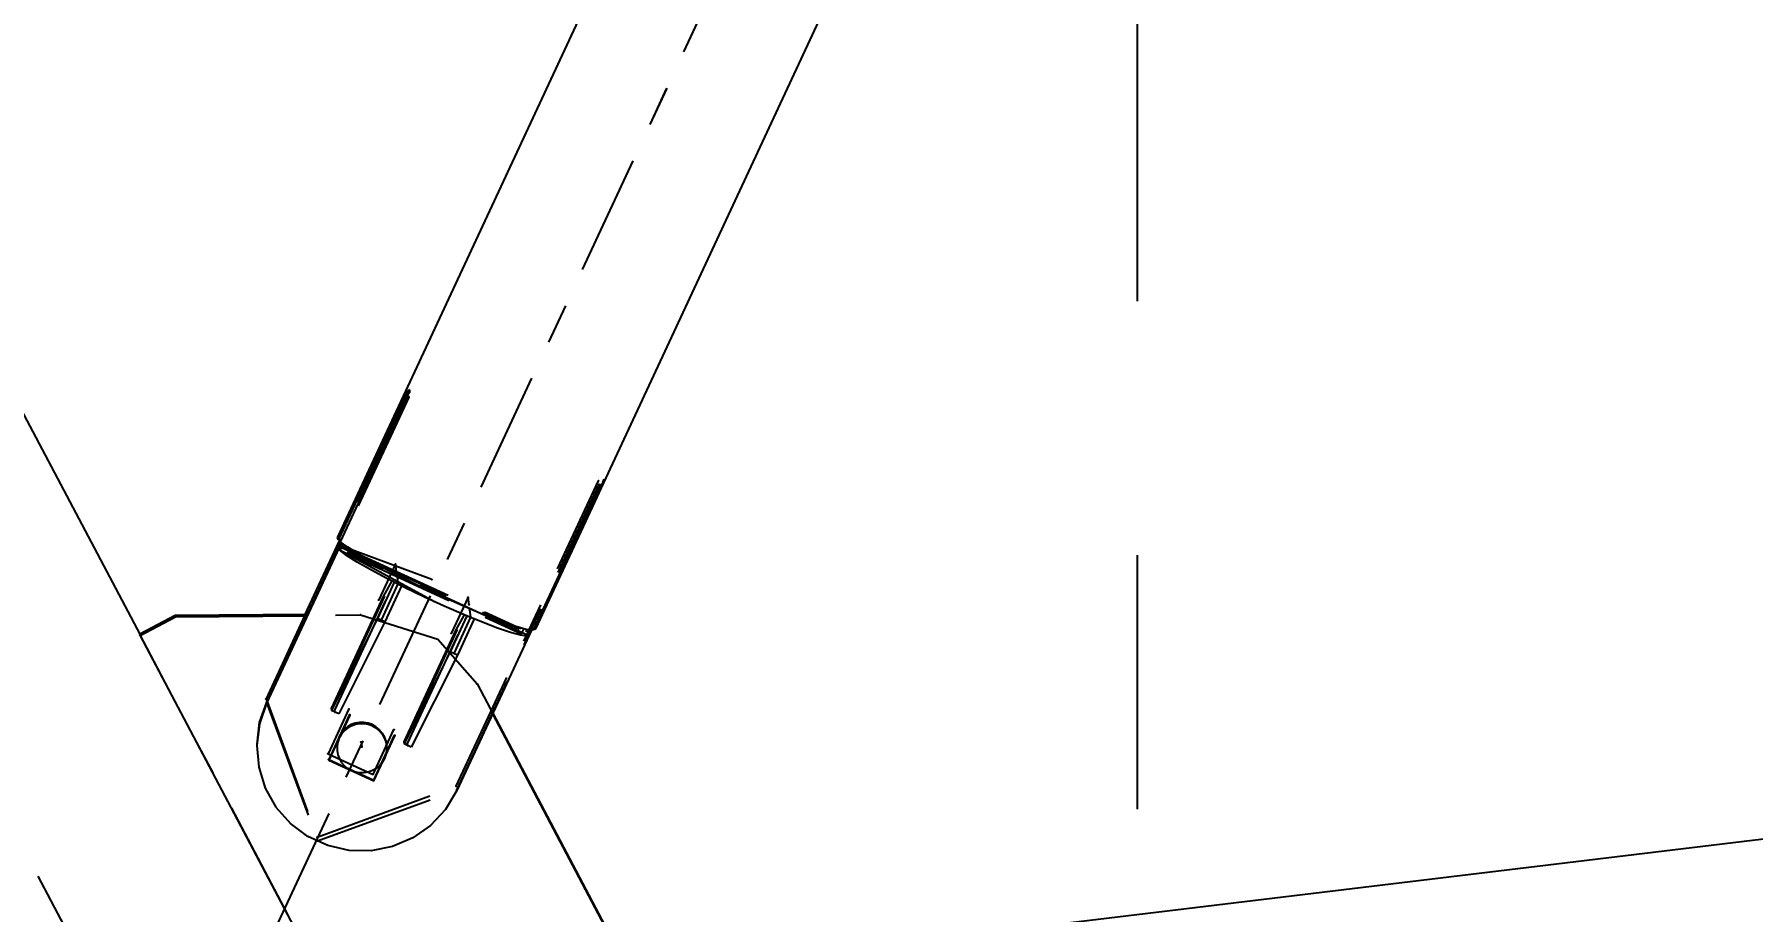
# Model space of a CAD drawing. Header units: millimetres. Extents: x 2368 to 8313, y 7493 to 11698.
# Drawn here: x 4311.02 to 4353.96, y 11247.85 to 11269.79 of the extents above; entities that cross this region are included whole.
import ezdxf

# ---------------------------------------------------------------- set-up
doc = ezdxf.new("R2010")
doc.units = ezdxf.units.MM
for name, pattern in [('CENTER', [50.8, 31.75, -6.35, 6.35, -6.35]), ('XKITLINE00', [0]), ('XKITLINE03', [6, 3, -1, 1, -1])]:
    doc.linetypes.add(name, pattern=pattern)
doc.styles.add('ROMANS', font='romans.shx')
doc.dimstyles.new('MD300', dxfattribs={"dimtxt": 2.5, "dimasz": 2.5, "dimexe": 1, "dimexo": 1, "dimgap": 0.5, "dimtad": 1, "dimdec": 1, "dimlfac": 50, "dimrnd": 0.5, "dimdsep": 46, "dimtxsty": 'ROMANS', "dimcen": 1, "dimclrd": 146, "dimclre": 146, "dimclrt": 30, "dimadec": 1, "dimazin": 2, "dimtfac": 1, "dimtdec": 1, "dimtmove": 0, "dimatfit": 1, "dimfxl": 1, "dimtolj": 1, "dimtzin": 0, "dimlwd": -1, "dimlwe": -1, "dimarcsym": 0})

# ---------------------------------------------------------------- blocks, each defined once
blk = doc.blocks.new('*D28')
at = {"color": 146, "transparency": 16777216}
for p, q in [((4264.129, 11249.201), (4264.129, 10991.038)), ((5216.588, 11054.98), (5216.588, 10991.038)), ((5214.088, 10992.038), (4266.629, 10992.038))]:
    blk.add_line(p, q, dxfattribs=at)
for points in [[(4266.629, 10992.455), (4266.629, 10991.621), (4264.129, 10992.038)], [(5214.088, 10992.455), (5214.088, 10991.621), (5216.588, 10992.038)]]:
    blk.add_solid(points, dxfattribs=at)
at = {"layer": 'Defpoints', "color": 0, "transparency": 16777216}
for p in [(4264.129, 11250.201), (5216.588, 11055.98), (4264.129, 10992.038)]:
    blk.add_point(p, dxfattribs=at)
at = {"color": 30, "transparency": 16777216, "insert": (4740.359, 10993.788), "char_height": 2.5, "attachment_point": 5, "style": 'ROMANS'}
blk.add_mtext('\\A1;47623', dxfattribs=at)
blk = doc.blocks.new('*D36')
at = {"color": 146, "transparency": 16777216}
for p, q in [((3888.588, 11276.272), (3888.588, 10979.265)), ((5216.588, 11054.98), (5216.588, 10979.265)), ((3891.088, 10980.265), (5214.088, 10980.265))]:
    blk.add_line(p, q, dxfattribs=at)
for points in [[(3891.088, 10980.681), (3891.088, 10979.848), (3888.588, 10980.265)], [(5214.088, 10980.681), (5214.088, 10979.848), (5216.588, 10980.265)]]:
    blk.add_solid(points, dxfattribs=at)
at = {"layer": 'Defpoints', "color": 0, "transparency": 16777216}
for p in [(3888.588, 11277.272), (5216.588, 11055.98), (5216.588, 10980.265)]:
    blk.add_point(p, dxfattribs=at)
at = {"color": 30, "transparency": 16777216, "insert": (4552.588, 10982.015), "char_height": 2.5, "attachment_point": 5, "style": 'ROMANS'}
blk.add_mtext('\\A1;66400', dxfattribs=at)
blk = doc.blocks.new('*D38')
at = {"color": 146, "transparency": 16777216}
for p, q in [((3888.584, 11276.27), (3888.584, 10968.162)), ((6544.588, 11276.271), (6544.588, 10968.162)), ((6542.088, 10969.162), (3891.084, 10969.162))]:
    blk.add_line(p, q, dxfattribs=at)
for points in [[(3891.084, 10969.579), (3891.084, 10968.745), (3888.584, 10969.162)], [(6542.088, 10969.579), (6542.088, 10968.745), (6544.588, 10969.162)]]:
    blk.add_solid(points, dxfattribs=at)
at = {"layer": 'Defpoints', "color": 0, "transparency": 16777216}
for p in [(3888.584, 11277.27), (6544.588, 11277.271), (3888.584, 10969.162)]:
    blk.add_point(p, dxfattribs=at)
at = {"color": 30, "transparency": 16777216, "insert": (5216.586, 10970.912), "char_height": 2.5, "attachment_point": 5, "style": 'ROMANS'}
blk.add_mtext('\\A1;132800', dxfattribs=at)

msp = doc.modelspace()

# ---------------------------------------------------------------- linework, layer by layer
at = {"color": 6, "linetype": 'CENTER'}
msp.add_line((4338.5882, 10907.5139), (4338.5882, 11495.735), dxfattribs=at)
at = {"color": 8, "linetype": 'XKITLINE03'}
for p, q in [((4314.5881, 11242.1507), (4396.5881, 11418.2997)), ((4314.5882, 11242.1507), (4396.5882, 11418.2997)), ((4232.5881, 11397.261), (4396.5881, 11087.0404)), ((4232.5882, 11397.261), (4396.5882, 11087.0404)), ((4320.3622, 11260.8121), (4316.8062, 11253.1733)), ((4320.3622, 11260.8121), (4316.8063, 11253.1733)), ((4320.3736, 11260.7179), (4316.8176, 11253.0791)), ((4320.3735, 11260.7179), (4316.8176, 11253.0791)), ((4321.5604, 11250.989), (4325.1164, 11258.6278)), ((4321.5604, 11250.989), (4325.1164, 11258.6278)), ((4321.5718, 11250.8948), (4325.1278, 11258.5336)), ((4321.5718, 11250.8948), (4325.1277, 11258.5336)), ((4318.5753, 11256.9852), (4318.5854, 11257.0083)), ((4318.5753, 11256.9852), (4318.5853, 11257.0083)), ((4318.5924, 11256.9497), (4318.5753, 11256.9852)), ((4318.5924, 11256.9497), (4318.5753, 11256.9852)), ((4318.5853, 11257.0083), (4323.3668, 11254.8114)), ((4318.5854, 11257.0083), (4323.3668, 11254.8114)), ((4323.3739, 11254.7528), (4318.5924, 11256.9497)), ((4323.3738, 11254.7528), (4318.5924, 11256.9497)), ((4320.9461, 11256.1579), (4318.6344, 11257.0193)), ((4318.6344, 11257.0193), (4323.3091, 11254.8716)), ((4320.9462, 11256.1579), (4318.6345, 11257.0193)), ((4318.6345, 11257.0193), (4323.3091, 11254.8716)), ((4321.0131, 11255.6032), (4318.6501, 11256.8895)), ((4318.6501, 11256.8895), (4323.3248, 11254.7418)), ((4321.013, 11255.6032), (4318.6501, 11256.8895)), ((4318.6501, 11256.8895), (4323.3248, 11254.7418)), ((4318.5095, 11253.0194), (4320.0647, 11256.3602)), ((4318.5096, 11253.0194), (4320.0648, 11256.3602)), ((4320.042, 11256.5486), (4319.6217, 11255.6457)), ((4320.042, 11256.5486), (4319.6217, 11255.6457)), ((4320.0648, 11256.3602), (4320.042, 11256.5486)), ((4320.0647, 11256.3602), (4320.042, 11256.5486)), ((4318.5247, 11252.8938), (4320.0799, 11256.2346)), ((4318.5247, 11252.8938), (4320.0799, 11256.2346)), ((4320.1027, 11256.0462), (4319.6823, 11255.1433)), ((4320.1026, 11256.0462), (4319.6823, 11255.1433)), ((4320.0799, 11256.2346), (4320.1027, 11256.0462)), ((4320.0799, 11256.2346), (4320.1026, 11256.0462)), ((4320.3241, 11252.1857), (4321.8793, 11255.5265)), ((4320.3241, 11252.1857), (4321.8793, 11255.5265)), ((4321.8566, 11255.7149), (4321.4362, 11254.812)), ((4321.8566, 11255.7149), (4321.4363, 11254.812)), ((4321.8793, 11255.5265), (4321.8566, 11255.7149)), ((4321.8793, 11255.5265), (4321.8566, 11255.7149)), ((4313.6582, 11254.7721), (4314.5402, 11255.2342)), ((4313.6582, 11254.7721), (4314.5402, 11255.2342)), ((4314.5402, 11255.2342), (4319.1638, 11255.2758)), ((4314.5402, 11255.2342), (4319.1638, 11255.2758)), ((4319.1638, 11255.2758), (4321.0964, 11254.6657)), ((4319.1638, 11255.2758), (4321.0964, 11254.6657)), ((4320.3392, 11252.0601), (4321.8944, 11255.4009)), ((4320.3393, 11252.0601), (4321.8945, 11255.4009)), ((4321.9172, 11255.2125), (4321.4968, 11254.3096)), ((4321.9172, 11255.2125), (4321.4969, 11254.3096)), ((4321.8944, 11255.4009), (4321.9172, 11255.2125)), ((4321.8945, 11255.4009), (4321.9172, 11255.2125)), ((4322.9596, 11237.1766), (4313.6582, 11254.7721)), ((4322.9595, 11237.1766), (4313.6582, 11254.7721)), ((4321.0964, 11254.6657), (4322.0807, 11253.5468)), ((4321.0964, 11254.6657), (4322.0806, 11253.5468)), ((4323.3839, 11254.7759), (4323.3738, 11254.7528)), ((4323.3839, 11254.7759), (4323.3739, 11254.7528)), ((4322.0806, 11253.5468), (4326.708, 11244.781)), ((4322.0807, 11253.5468), (4326.708, 11244.781)), ((4316.8062, 11253.1733), (4318.0821, 11249.7155)), ((4316.8063, 11253.1733), (4318.0821, 11249.7155)), ((4316.8176, 11253.0791), (4318.0935, 11249.6213)), ((4316.8176, 11253.0791), (4318.0934, 11249.6213)), ((4318.8785, 11252.9235), (4318.3573, 11251.8039)), ((4318.8785, 11252.9235), (4318.3573, 11251.8039)), ((4318.5032, 11253.0717), (4318.5096, 11253.0194)), ((4318.5032, 11253.0717), (4318.5095, 11253.0194)), ((4318.8957, 11252.7812), (4318.3745, 11251.6615)), ((4318.8957, 11252.7812), (4318.3745, 11251.6615)), ((4318.8977, 11252.7644), (4318.3765, 11251.6448)), ((4318.8977, 11252.7644), (4318.3765, 11251.6448)), ((4318.531, 11252.8414), (4318.5247, 11252.8938)), ((4318.531, 11252.8414), (4318.5247, 11252.8938)), ((4319.1814, 11252.0969), (4319.1966, 11251.9713)), ((4319.1815, 11252.0969), (4319.1966, 11251.9713)), ((4319.4823, 11251.287), (4320.0035, 11252.4066)), ((4319.4824, 11251.287), (4320.0036, 11252.4066)), ((4319.4995, 11251.1446), (4320.0208, 11252.2643)), ((4319.4995, 11251.1446), (4320.0207, 11252.2643)), ((4319.5015, 11251.1279), (4320.0227, 11252.2475)), ((4319.5016, 11251.1279), (4320.0228, 11252.2475)), ((4320.3178, 11252.238), (4320.3241, 11252.1857)), ((4320.3178, 11252.238), (4320.3241, 11252.1857)), ((4320.3455, 11252.0077), (4320.3392, 11252.0601)), ((4320.3456, 11252.0077), (4320.3393, 11252.0601)), ((4318.3573, 11251.8039), (4319.4824, 11251.287)), ((4318.3573, 11251.8039), (4319.4823, 11251.287)), ((4318.3745, 11251.6615), (4319.4995, 11251.1446)), ((4318.3745, 11251.6615), (4319.4995, 11251.1446)), ((4318.3765, 11251.6448), (4319.5016, 11251.1279)), ((4318.3765, 11251.6448), (4319.5015, 11251.1279)), ((4318.0821, 11249.7155), (4321.5604, 11250.989)), ((4318.0821, 11249.7155), (4321.5604, 11250.989)), ((4318.0934, 11249.6213), (4321.5718, 11250.8948)), ((4318.0935, 11249.6213), (4321.5718, 11250.8948))]:
    msp.add_line(p, q, dxfattribs=at)
at = {"color": 8, "linetype": 'XKITLINE00'}
for p, q in [((4382.8729, 11395.2958), (4318.5868, 11257.1991)), ((4387.8266, 11393.0198), (4323.5406, 11254.9231)), ((4251.5161, 11372.3187), (4313.6584, 11254.7711)), ((4464.273, 11262.9458), (4327.9272, 11246.4946)), ((4320.3003, 11260.7684), (4318.619, 11257.1567)), ((4320.342, 11260.7156), (4318.6607, 11257.1039)), ((4320.3233, 11260.8146), (4320.3003, 11260.7684)), ((4320.3503, 11260.7454), (4320.3003, 11260.7684)), ((4320.346, 11260.8537), (4320.3233, 11260.8146)), ((4320.3703, 11260.793), (4320.3233, 11260.8146)), ((4320.36, 11260.7662), (4320.342, 11260.7156)), ((4320.3661, 11260.882), (4320.346, 11260.8537)), ((4320.3817, 11260.8966), (4320.3661, 11260.882)), ((4320.3891, 11260.8516), (4320.3776, 11260.812)), ((4320.3913, 11260.8961), (4320.3817, 11260.8966)), ((4320.3938, 11260.8806), (4320.3891, 11260.8516)), ((4320.3913, 11260.8961), (4320.3938, 11260.8806)), ((4325.1636, 11258.5003), (4323.4823, 11254.8886)), ((4325.1968, 11258.5187), (4323.5155, 11254.907)), ((4325.1895, 11258.5472), (4325.1636, 11258.5003)), ((4325.1968, 11258.5187), (4325.1799, 11258.5265)), ((4325.2181, 11258.5656), (4325.1968, 11258.5187)), ((4325.2181, 11258.5656), (4325.2023, 11258.5729)), ((4325.2304, 11258.6273), (4325.2113, 11258.5912)), ((4325.2359, 11258.607), (4325.2181, 11258.5656)), ((4325.2448, 11258.6518), (4325.2304, 11258.6273)), ((4325.2483, 11258.6388), (4325.2359, 11258.607)), ((4325.253, 11258.6624), (4325.2448, 11258.6518)), ((4325.2542, 11258.6579), (4325.2483, 11258.6388)), ((4325.253, 11258.6624), (4325.2542, 11258.6579)), ((4318.5868, 11257.1991), (4318.619, 11257.1567)), ((4318.6765, 11257.0919), (4316.8157, 11253.0948)), ((4318.6901, 11257.0816), (4316.8195, 11253.0634)), ((4318.5767, 11256.9963), (4317.7798, 11255.2843)), ((4318.577, 11256.9983), (4318.5753, 11256.9852)), ((4318.5753, 11256.9852), (4318.5805, 11256.969)), ((4318.6451, 11257.1447), (4318.577, 11256.9983)), ((4318.6593, 11257.1382), (4318.5805, 11256.969)), ((4318.5805, 11256.969), (4318.5924, 11256.9497)), ((4318.6633, 11257.1019), (4318.5924, 11256.9497)), ((4318.6061, 11256.9434), (4318.5924, 11256.9497)), ((4318.6736, 11257.1316), (4318.619, 11257.1567)), ((4318.7266, 11257.0539), (4318.6501, 11256.8895)), ((4318.8203, 11256.7607), (4318.6501, 11256.8895)), ((4318.8471, 11256.9625), (4318.6607, 11257.1039)), ((4318.899, 11256.9298), (4318.8203, 11256.7607)), ((4319.1487, 11256.7727), (4318.8471, 11256.9625)), ((4319.5463, 11256.5473), (4319.1487, 11256.7727)), ((4319.0813, 11256.5949), (4318.8203, 11256.7607)), ((4319.422, 11256.399), (4319.0813, 11256.5949)), ((4319.8282, 11256.1814), (4319.422, 11256.399)), ((4320.0201, 11256.2974), (4319.5463, 11256.5473)), ((4320.0119, 11256.0879), (4319.5916, 11255.1849)), ((4319.9468, 11256.1213), (4319.737, 11255.7345)), ((4320.1903, 11255.9979), (4319.7731, 11255.1016)), ((4320.2827, 11255.9511), (4319.8282, 11256.1814)), ((4320.0119, 11256.0883), (4320.0119, 11256.0879)), ((4320.0202, 11256.0841), (4320.0119, 11256.0879)), ((4320.5462, 11256.0358), (4320.0201, 11256.2974)), ((4320.7665, 11255.7178), (4320.2827, 11255.9511)), ((4321.0982, 11255.7754), (4320.5462, 11256.0358)), ((4319.737, 11255.7345), (4318.434, 11252.9355)), ((4321.2593, 11255.4914), (4320.7665, 11255.7178)), ((4321.6485, 11255.5293), (4321.0982, 11255.7754)), ((4321.7404, 11255.2814), (4321.2593, 11255.4914)), ((4322.1694, 11255.3099), (4321.6485, 11255.5293)), ((4314.5377, 11255.2551), (4313.6557, 11254.7931)), ((4314.5427, 11255.2132), (4313.6608, 11254.7512)), ((4317.8352, 11255.2848), (4314.5377, 11255.2551)), ((4314.5377, 11255.2551), (4314.5427, 11255.2132)), ((4317.8156, 11255.2427), (4314.5427, 11255.2132)), ((4319.5916, 11255.1849), (4318.4403, 11252.8831)), ((4319.7731, 11255.1016), (4318.6218, 11252.7997)), ((4319.7731, 11255.1016), (4319.5916, 11255.1849)), ((4321.8233, 11255.2472), (4321.4062, 11254.3512)), ((4321.7548, 11255.2754), (4321.5516, 11254.9008)), ((4322.008, 11255.1708), (4321.5876, 11254.2679)), ((4321.9997, 11255.1746), (4321.7404, 11255.2814)), ((4322.008, 11255.1708), (4321.9997, 11255.1746)), ((4322.0079, 11255.1712), (4322.008, 11255.1708)), ((4322.1894, 11255.0965), (4322.0081, 11255.1711)), ((4322.635, 11255.1282), (4322.1694, 11255.3099)), ((4322.5877, 11254.9445), (4322.1894, 11255.0965)), ((4323.0217, 11254.9932), (4322.635, 11255.1282)), ((4313.6557, 11254.7931), (4313.6608, 11254.7512)), ((4313.6608, 11254.7512), (4322.9621, 11237.1557)), ((4321.5516, 11254.9008), (4320.2486, 11252.1018)), ((4323.4427, 11254.894), (4321.5737, 11250.8791)), ((4322.9183, 11254.8319), (4322.5877, 11254.9445)), ((4323.1675, 11254.7634), (4322.9183, 11254.8319)), ((4323.3103, 11254.9119), (4323.0217, 11254.9932)), ((4323.2452, 11254.9302), (4323.1675, 11254.7634)), ((4323.3248, 11254.7418), (4323.1675, 11254.7634)), ((4323.4823, 11254.8886), (4323.3103, 11254.9119)), ((4323.3984, 11254.8999), (4323.3248, 11254.7418)), ((4323.5155, 11254.907), (4323.4952, 11254.9163)), ((4323.5406, 11254.9231), (4323.5155, 11254.907)), ((4321.4062, 11254.3512), (4320.2549, 11252.0494)), ((4321.5876, 11254.2679), (4320.4363, 11251.966)), ((4321.5876, 11254.2679), (4321.4062, 11254.3512)), ((4316.8157, 11253.0948), (4316.6387, 11252.5791)), ((4316.8195, 11253.0634), (4316.6425, 11252.5477)), ((4316.8157, 11253.0948), (4316.8195, 11253.0634)), ((4318.434, 11252.9355), (4318.4403, 11252.8831)), ((4316.6387, 11252.5791), (4316.5733, 11252.0382)), ((4316.6425, 11252.5477), (4316.5771, 11252.0068)), ((4316.6387, 11252.5791), (4316.6425, 11252.5477)), ((4318.6218, 11252.7997), (4318.4403, 11252.8831)), ((4318.8398, 11252.475), (4318.7572, 11252.4056)), ((4318.9332, 11252.5291), (4318.8398, 11252.475)), ((4318.9352, 11252.5124), (4318.8418, 11252.4583)), ((4318.9352, 11252.5124), (4318.8418, 11252.4583)), ((4318.9373, 11252.4956), (4318.8438, 11252.4415)), ((4319.0347, 11252.5662), (4318.9332, 11252.5291)), ((4319.0367, 11252.5495), (4318.9352, 11252.5124)), ((4319.0367, 11252.5495), (4318.9352, 11252.5124)), ((4319.0387, 11252.5328), (4318.9373, 11252.4956)), ((4319.1411, 11252.5853), (4319.0347, 11252.5662)), ((4319.1431, 11252.5686), (4319.0367, 11252.5495)), ((4319.1431, 11252.5686), (4319.0367, 11252.5495)), ((4319.1451, 11252.5518), (4319.0387, 11252.5328)), ((4319.2491, 11252.5857), (4319.1411, 11252.5853)), ((4319.2511, 11252.569), (4319.1431, 11252.5686)), ((4319.2511, 11252.569), (4319.1431, 11252.5686)), ((4319.2532, 11252.5522), (4319.1451, 11252.5518)), ((4319.3556, 11252.5675), (4319.2491, 11252.5857)), ((4319.3576, 11252.5507), (4319.2511, 11252.569)), ((4319.3576, 11252.5507), (4319.2511, 11252.569)), ((4319.3596, 11252.534), (4319.2532, 11252.5522)), ((4319.4572, 11252.5311), (4319.3556, 11252.5675)), ((4319.4592, 11252.5143), (4319.3576, 11252.5507)), ((4319.4592, 11252.5143), (4319.3576, 11252.5507)), ((4319.4613, 11252.4976), (4319.3596, 11252.534)), ((4319.4572, 11252.5311), (4319.4592, 11252.5143)), ((4319.5509, 11252.4777), (4319.4572, 11252.5311)), ((4319.553, 11252.461), (4319.4592, 11252.5143)), ((4319.553, 11252.461), (4319.4592, 11252.5143)), ((4319.4592, 11252.5143), (4319.4613, 11252.4976)), ((4319.555, 11252.4442), (4319.4613, 11252.4976)), ((4319.6339, 11252.4089), (4319.5509, 11252.4777)), ((4322.4672, 11252.7984), (4325.993, 11246.1192)), ((4322.4752, 11252.8156), (4326.0091, 11246.1211)), ((4318.5974, 11252.1286), (4318.5789, 11252.0227)), ((4318.5994, 11252.1118), (4318.5809, 11252.0059)), ((4318.5994, 11252.1118), (4318.5809, 11252.0059)), ((4318.6014, 11252.0951), (4318.5829, 11251.9892)), ((4318.6341, 11252.2297), (4318.5974, 11252.1286)), ((4318.6361, 11252.213), (4318.5994, 11252.1118)), ((4318.6361, 11252.213), (4318.5994, 11252.1118)), ((4318.6381, 11252.1962), (4318.6014, 11252.0951)), ((4318.6879, 11252.323), (4318.6341, 11252.2297)), ((4318.6341, 11252.2297), (4318.6361, 11252.213)), ((4318.6899, 11252.3063), (4318.6361, 11252.213)), ((4318.6899, 11252.3063), (4318.6361, 11252.213)), ((4318.6361, 11252.213), (4318.6381, 11252.1962)), ((4318.6919, 11252.2895), (4318.6381, 11252.1962)), ((4318.7572, 11252.4056), (4318.6879, 11252.323)), ((4318.7592, 11252.3889), (4318.6899, 11252.3063)), ((4318.7592, 11252.3889), (4318.6899, 11252.3063)), ((4318.7612, 11252.3721), (4318.6919, 11252.2895)), ((4318.8418, 11252.4583), (4318.7592, 11252.3889)), ((4318.8418, 11252.4583), (4318.7592, 11252.3889)), ((4318.8438, 11252.4415), (4318.7612, 11252.3721)), ((4319.6359, 11252.3922), (4319.553, 11252.461)), ((4319.6359, 11252.3922), (4319.553, 11252.461)), ((4319.6379, 11252.3754), (4319.555, 11252.4442)), ((4319.6339, 11252.4089), (4319.7036, 11252.3269)), ((4319.6359, 11252.3922), (4319.7056, 11252.3101)), ((4319.6359, 11252.3922), (4319.7056, 11252.3101)), ((4319.6379, 11252.3754), (4319.7076, 11252.2934)), ((4319.7036, 11252.3269), (4319.7578, 11252.234)), ((4319.7056, 11252.3101), (4319.7599, 11252.2172)), ((4319.7056, 11252.3101), (4319.7599, 11252.2172)), ((4319.7076, 11252.2934), (4319.7619, 11252.2005)), ((4319.7578, 11252.234), (4319.795, 11252.1331)), ((4319.7599, 11252.2172), (4319.7971, 11252.1164)), ((4319.7599, 11252.2172), (4319.7971, 11252.1164)), ((4319.7619, 11252.2005), (4319.7991, 11252.0996)), ((4319.7991, 11252.0996), (4319.8181, 11251.9939)), ((4320.2486, 11252.1018), (4320.2549, 11252.0494)), ((4320.4363, 11251.966), (4320.2549, 11252.0494)), ((4316.5771, 11252.0068), (4316.6262, 11251.4643)), ((4318.5829, 11251.9892), (4318.5832, 11251.8817)), ((4318.5832, 11251.8817), (4318.6022, 11251.7759)), ((4318.6022, 11251.7759), (4318.6395, 11251.6751)), ((4318.6395, 11251.6751), (4318.6937, 11251.5822)), ((4319.7632, 11251.6793), (4319.7094, 11251.5861)), ((4319.7999, 11251.7805), (4319.7632, 11251.6793)), ((4319.8184, 11251.8864), (4319.7999, 11251.7805)), ((4319.8181, 11251.9939), (4319.8184, 11251.8864)), ((4316.6262, 11251.4643), (4316.7876, 11250.944)), ((4318.6937, 11251.5822), (4318.7634, 11251.5001)), ((4318.8463, 11251.4314), (4318.7634, 11251.5001)), ((4318.9401, 11251.378), (4318.8463, 11251.4314)), ((4319.0417, 11251.3416), (4318.9401, 11251.378)), ((4319.1482, 11251.3233), (4319.0417, 11251.3416)), ((4319.2562, 11251.3237), (4319.1482, 11251.3233)), ((4319.3626, 11251.3428), (4319.2562, 11251.3237)), ((4319.4641, 11251.38), (4319.3626, 11251.3428)), ((4319.5575, 11251.4341), (4319.4641, 11251.38)), ((4319.6401, 11251.5035), (4319.5575, 11251.4341)), ((4319.7094, 11251.5861), (4319.6401, 11251.5035)), ((4316.7876, 11250.944), (4317.0544, 11250.4686)), ((4321.5737, 11250.8791), (4321.2928, 11250.4111)), ((4317.0544, 11250.4686), (4317.4147, 11250.0589)), ((4321.2928, 11250.4111), (4320.9203, 11250.0113)), ((4317.8529, 11249.7327), (4317.4147, 11250.0589)), ((4320.9203, 11250.0113), (4320.4724, 11249.6972)), ((4318.3499, 11249.5044), (4317.8529, 11249.7327)), ((4318.8838, 11249.3839), (4318.3499, 11249.5044)), ((4319.9688, 11249.4825), (4319.4314, 11249.3765)), ((4320.4724, 11249.6972), (4319.9688, 11249.4825)), ((4319.4314, 11249.3765), (4318.8838, 11249.3839))]:
    msp.add_line(p, q, dxfattribs=at)
for centre in [(4320.3622, 11260.8121), (4320.3622, 11260.8121), (4320.3735, 11260.7179), (4320.3736, 11260.7179), (4325.1164, 11258.6278), (4325.1164, 11258.6278), (4325.1277, 11258.5336), (4325.1278, 11258.5336), (4318.5753, 11256.9852), (4318.5753, 11256.9852), (4318.5753, 11256.9852), (4318.5753, 11256.9852), (4318.5853, 11257.0083), (4318.5853, 11257.0083), (4318.5854, 11257.0083), (4318.5854, 11257.0083), (4318.5924, 11256.9497), (4318.5924, 11256.9497), (4318.5924, 11256.9497), (4318.5924, 11256.9497), (4318.6344, 11257.0193), (4318.6344, 11257.0193), (4318.6345, 11257.0193), (4318.6345, 11257.0193), (4318.6501, 11256.8895), (4318.6501, 11256.8895), (4318.6501, 11256.8895), (4318.6501, 11256.8895), (4320.042, 11256.5486), (4320.042, 11256.5486), (4320.042, 11256.5486), (4320.042, 11256.5486), (4320.0647, 11256.3602), (4320.0647, 11256.3602), (4320.0648, 11256.3602), (4320.0648, 11256.3602), (4320.0799, 11256.2346), (4320.0799, 11256.2346), (4320.0799, 11256.2346), (4320.0799, 11256.2346), (4320.1026, 11256.0462), (4320.1026, 11256.0462), (4320.1027, 11256.0462), (4320.1027, 11256.0462), (4320.9461, 11256.1579), (4320.9462, 11256.1579), (4319.6217, 11255.6457), (4319.6217, 11255.6457), (4321.013, 11255.6032), (4321.0131, 11255.6032), (4321.8566, 11255.7149), (4321.8566, 11255.7149), (4321.8566, 11255.7149), (4321.8566, 11255.7149), (4321.8793, 11255.5265), (4321.8793, 11255.5265), (4321.8793, 11255.5265), (4321.8793, 11255.5265), (4314.5402, 11255.2342), (4314.5402, 11255.2342), (4314.5402, 11255.2342), (4314.5402, 11255.2342), (4319.1638, 11255.2758), (4319.1638, 11255.2758), (4319.1638, 11255.2758), (4319.1638, 11255.2758), (4319.6823, 11255.1433), (4319.6823, 11255.1433), (4321.8944, 11255.4009), (4321.8944, 11255.4009), (4321.8945, 11255.4009), (4321.8945, 11255.4009), (4321.9172, 11255.2125), (4321.9172, 11255.2125), (4321.9172, 11255.2125), (4321.9172, 11255.2125), (4313.6582, 11254.7721), (4313.6582, 11254.7721), (4313.6582, 11254.7721), (4313.6582, 11254.7721), (4321.0964, 11254.6657), (4321.0964, 11254.6657), (4321.0964, 11254.6657), (4321.0964, 11254.6657), (4321.4362, 11254.812), (4321.4363, 11254.812), (4323.3091, 11254.8716), (4323.3091, 11254.8716), (4323.3248, 11254.7418), (4323.3248, 11254.7418), (4323.3668, 11254.8114), (4323.3668, 11254.8114), (4323.3738, 11254.7528), (4323.3738, 11254.7528), (4323.3739, 11254.7528), (4323.3739, 11254.7528), (4323.3839, 11254.7759), (4323.3839, 11254.7759), (4321.4968, 11254.3096), (4321.4969, 11254.3096), (4322.0806, 11253.5468), (4322.0806, 11253.5468), (4322.0807, 11253.5468), (4322.0807, 11253.5468), (4316.8062, 11253.1733), (4316.8062, 11253.1733), (4316.8063, 11253.1733), (4316.8063, 11253.1733), (4316.8176, 11253.0791), (4316.8176, 11253.0791), (4316.8176, 11253.0791), (4316.8176, 11253.0791), (4318.5032, 11253.0717), (4318.5032, 11253.0717), (4318.5095, 11253.0194), (4318.5095, 11253.0194), (4318.5096, 11253.0194), (4318.5096, 11253.0194), (4318.8785, 11252.9235), (4318.8785, 11252.9235), (4318.5247, 11252.8938), (4318.5247, 11252.8938), (4318.5247, 11252.8938), (4318.5247, 11252.8938), (4318.531, 11252.8414), (4318.531, 11252.8414), (4318.8957, 11252.7812), (4318.8957, 11252.7812), (4318.8977, 11252.7644), (4318.8977, 11252.7644), (4319.1814, 11252.0969), (4319.1815, 11252.0969), (4320.0035, 11252.4066), (4320.0036, 11252.4066), (4320.0207, 11252.2643), (4320.0208, 11252.2643), (4320.0227, 11252.2475), (4320.0228, 11252.2475), (4320.3178, 11252.238), (4320.3178, 11252.238), (4320.3241, 11252.1857), (4320.3241, 11252.1857), (4320.3241, 11252.1857), (4320.3241, 11252.1857), (4320.3392, 11252.0601), (4320.3392, 11252.0601), (4320.3393, 11252.0601), (4320.3393, 11252.0601), (4318.3573, 11251.8039), (4318.3573, 11251.8039), (4318.3573, 11251.8039), (4318.3573, 11251.8039), (4318.3745, 11251.6615), (4318.3745, 11251.6615), (4318.3745, 11251.6615), (4318.3745, 11251.6615), (4318.3765, 11251.6448), (4318.3765, 11251.6448), (4318.3765, 11251.6448), (4318.3765, 11251.6448), (4319.1966, 11251.9713), (4319.1966, 11251.9713), (4320.3455, 11252.0077), (4320.3456, 11252.0077), (4319.4823, 11251.287), (4319.4823, 11251.287), (4319.4824, 11251.287), (4319.4824, 11251.287), (4319.4995, 11251.1446), (4319.4995, 11251.1446), (4319.4995, 11251.1446), (4319.4995, 11251.1446), (4319.5015, 11251.1279), (4319.5015, 11251.1279), (4319.5016, 11251.1279), (4319.5016, 11251.1279), (4321.5604, 11250.989), (4321.5604, 11250.989), (4321.5604, 11250.989), (4321.5604, 11250.989), (4321.5718, 11250.8948), (4321.5718, 11250.8948), (4321.5718, 11250.8948), (4321.5718, 11250.8948), (4318.0821, 11249.7155), (4318.0821, 11249.7155), (4318.0821, 11249.7155), (4318.0821, 11249.7155), (4318.0934, 11249.6213), (4318.0934, 11249.6213), (4318.0935, 11249.6213), (4318.0935, 11249.6213)]:
    msp.add_circle(centre, 0.004, dxfattribs=at)

# ---------------------------------------------------------------- dimensions: what is measured, and where the dimension line sits
for base, p1, p2, picture, middle in [((3888.5836, 10969.1621), (6544.5882, 11277.2708), (3888.5836, 11277.2703), '*D38', (5216.5859, 10970.9121)), ((5216.5882, 10980.2647), (3888.5882, 11277.2717), (5216.5882, 11055.9804), '*D36', (4552.5882, 10982.0147)), ((4264.1289, 10992.0378), (5216.5882, 11055.9804), (4264.1289, 11250.201), '*D28', (4740.3585, 10993.7878))]:
    dim = msp.add_linear_dim(base=base, p1=p1, p2=p2, dimstyle='MD300')
    dim.commit()
    dim.dimension.update_dxf_attribs({"geometry": picture, "text_midpoint": middle})

doc.saveas('drawing.dxf')
